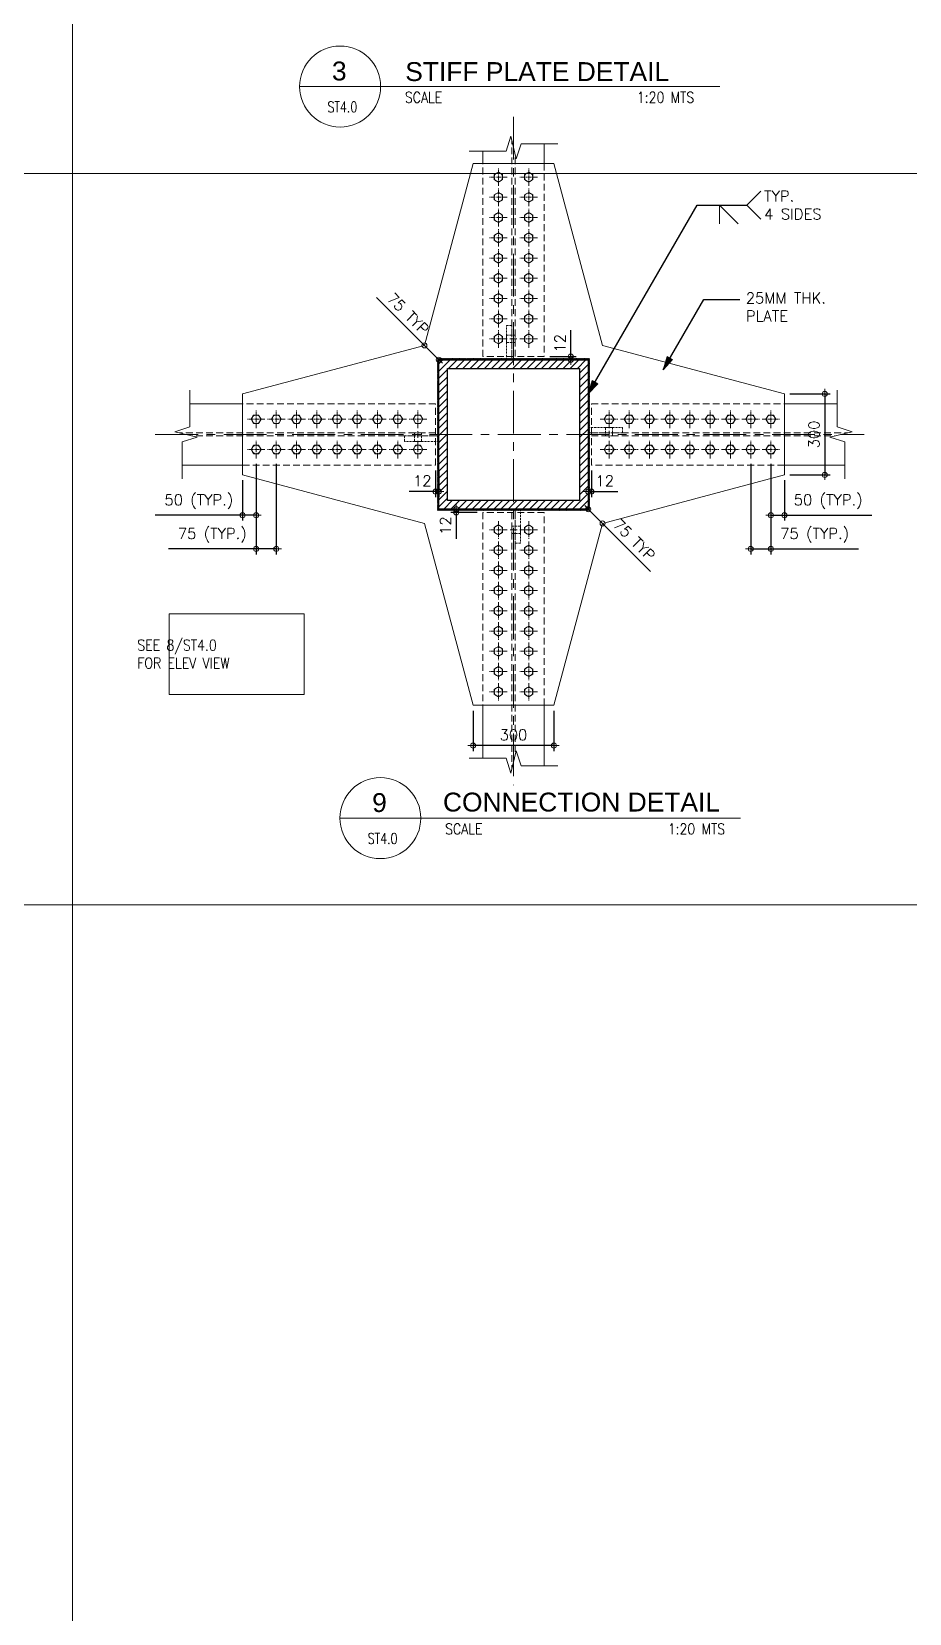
# Model space of a CAD drawing. Header units: millimetres. Extents: x 0 to 437400, y -4782 to 73710.
# Drawn here: x 38728 to 41981, y 5510 to 11374 of the extents above; entities that cross this region are included whole.
import ezdxf
from ezdxf.enums import TextEntityAlignment as Align

# ---------------------------------------------------------------- set-up
doc = ezdxf.new("R2010")
doc.units = ezdxf.units.MM
doc.header["$LTSCALE"] = 10
doc.header["$MEASUREMENT"] = 0
for name, pattern in [('CENTER', [50.8, 31.75, -6.35, 6.35, -6.35]), ('CENTER2', [1.125, 0.75, -0.125, 0.125, -0.125]), ('HIDDEN', [0.375, 0.25, -0.125])]:
    doc.linetypes.add(name, pattern=pattern)
doc.layers.get('0').update_dxf_attribs({"lineweight": 9})
for name, color, linetype, lineweight in [('.1 - NUMBER 8', 8, 'Continuous', 9), ('.3 - YELLOW', 2, 'Continuous', 15), ('A-NEW', 240, 'Continuous', 9), ('BOLT HOLES', 2, 'HIDDEN', 9), ('COLUMN', 5, 'Continuous', 30), ('DIM', 1, 'Continuous', 5), ('HATCH', 8, 'Continuous', 5), ('S-ANNO-DIMS', 1, 'Continuous', 5), ('S-Anno-Text', 52, 'Continuous', 15), ('S-ANNO-WELD', 1, 'Continuous', 9), ('S-BRACE', 2, 'Continuous', 9), ('S-DETL-FAST', 40, 'Continuous', 9), ('S_GRID LINES', 252, 'Continuous', 5), ('S_PLATE', 2, 'Continuous', 15)]:
    doc.layers.add(name, color=color, linetype=linetype, lineweight=lineweight)
doc.layers.add('S-DETL-GRID', color=62, linetype='Continuous', lineweight=9, plot=False)
doc.styles.add('1', font='romans.shx', dxfattribs={"width": 0.85, "height": 60})
doc.styles.add('2', font='simplex.shx', dxfattribs={"width": 0.95, "height": 40})
doc.styles.add('40', font='simplex.shx', dxfattribs={"height": 40})
doc.styles.add('ROMANS16', font='ROMANS.shx', dxfattribs={"height": 1.5})
doc.styles.add('ROMANSX', font='ROMANS.shx', dxfattribs={"height": 0.09375})
doc.styles.add('SHEETNAME', font='simplex.shx', dxfattribs={"width": 0.75, "height": 200})
doc.styles.add('TITLE1', font='HELV.shx', dxfattribs={"height": 500})
doc.dimstyles.new('ESCA20', dxfattribs={"dimtxt": 40, "dimasz": 0.25, "dimexe": 20, "dimexo": 20, "dimgap": 20, "dimtad": 1, "dimdec": 0, "dimrnd": 1, "dimdsep": 46, "dimtxsty": '40', "dimblk1": 'ESCADIM_ARW', "dimblk2": 'ESCADIM_ARW', "dimsah": 1, "dimcen": 50, "dimclrd": 256, "dimclre": 256, "dimclrt": 52, "dimadec": 0, "dimazin": 0, "dimtfac": 1, "dimtdec": 0, "dimtofl": 0, "dimtmove": 0, "dimatfit": 3, "dimldrblk": 'ESCADIM_ARW', "dimfxl": 1, "dimtolj": 1, "dimtzin": 0, "dimarcsym": 0})
doc.dimstyles.new('ESCA_ARW$7', dxfattribs={"dimtxt": 200, "dimasz": 1, "dimexe": 100, "dimexo": 100, "dimgap": 100, "dimtad": 1, "dimdec": 0, "dimrnd": 1, "dimdsep": 46, "dimtxsty": '1', "dimblk1": 'dim_arw', "dimblk2": 'dim_arw', "dimsah": 1, "dimcen": 50, "dimclrd": 1, "dimclre": 256, "dimclrt": 52, "dimadec": 0, "dimazin": 0, "dimtfac": 1, "dimtofl": 0, "dimtmove": 0, "dimatfit": 3, "dimldrblk": 'dim_arw', "dimfxl": 1, "dimtolj": 1, "dimtzin": 0, "dimarcsym": 0})

# ---------------------------------------------------------------- blocks, each defined once
blk = doc.blocks.new('HBOLTP')
at = {"color": 0, "linetype": 'ByBlock'}
blk.add_lwpolyline([(-0.25, 0.43), (-0.5, 0), (-0.25, -0.43), (0.25, -0.43), (0.5, 0), (0.25, 0.43)], close=True, dxfattribs=at)
blk.add_circle((0, 0), 0.433, dxfattribs=at)
blk = doc.blocks.new('ESCADIM_ARW')
at = {"color": 9}
blk.add_line((75, 0), (-75, 0), dxfattribs=at)
blk.add_circle((0, 0), 37.5, dxfattribs=at)
blk = doc.blocks.new('*D158')
at = {"layer": 'Defpoints', "color": 0, "transparency": 16777216}
for p in [(40790.9, 9603.3), (40843.9, 9550.2), (40843.9, 9550.2)]:
    blk.add_point(p, dxfattribs=at)
at = {"layer": 'S-ANNO-DIMS', "lineweight": -2, "transparency": 16777216}
for p, q in [((40791.1, 9603.1), (40843.8, 9550.4)), ((40843.9, 9550.2), (41021.9, 9372.3))]:
    blk.add_line(p, q, dxfattribs=at)
at = {"layer": 'S-ANNO-DIMS', "lineweight": -2, "transparency": 16777216, "xscale": 0.25, "yscale": 0.25, "zscale": 0.25}
for p, rotation in [((40790.9, 9603.3), 134.9999999999843), ((40843.9, 9550.2), 314.9999999999843)]:
    blk.add_blockref('ESCADIM_ARW', p, dxfattribs=dict(at, rotation=rotation))
at = {"layer": 'S-ANNO-DIMS', "color": 52, "transparency": 16777216, "insert": (40961.3, 9489.4), "char_height": 40, "attachment_point": 5, "rotation": 315, "style": '40'}
blk.add_mtext('\\A1;75 TYP', dxfattribs=at)
blk = doc.blocks.new('*D159')
at = {"layer": 'Defpoints', "color": 0, "transparency": 16777216}
for p in [(40790.9, 9766.1), (40802.9, 9766.1), (40802.9, 9668.2)]:
    blk.add_point(p, dxfattribs=at)
at = {"layer": 'S-ANNO-DIMS', "lineweight": -2, "transparency": 16777216}
for p, q in [((40790.9, 9746.1), (40790.9, 9648.2)), ((40802.9, 9746.1), (40802.9, 9648.2)), ((40790.6, 9668.2), (40790.4, 9668.2)), ((40803.1, 9668.2), (40900.5, 9668.2))]:
    blk.add_line(p, q, dxfattribs=at)
at = {"layer": 'S-ANNO-DIMS', "lineweight": -2, "transparency": 16777216, "xscale": 0.25, "yscale": 0.25, "zscale": 0.25}
blk.add_blockref('ESCADIM_ARW', (40790.9, 9668.2), dxfattribs=at)
at = {"layer": 'S-ANNO-DIMS', "lineweight": -2, "transparency": 16777216, "xscale": 0.25, "yscale": 0.25, "zscale": 0.25, "rotation": 180}
blk.add_blockref('ESCADIM_ARW', (40802.9, 9668.2), dxfattribs=at)
at = {"layer": 'S-ANNO-DIMS', "color": 52, "transparency": 16777216, "insert": (40852, 9708.2), "char_height": 40, "attachment_point": 5, "style": '40'}
blk.add_mtext('\\A1;12', dxfattribs=at)
blk = doc.blocks.new('*D160')
at = {"layer": 'Defpoints', "color": 0, "transparency": 16777216}
for p in [(40224.9, 9766.1), (40236.9, 9766.1), (40224.9, 9668.2)]:
    blk.add_point(p, dxfattribs=at)
at = {"layer": 'S-ANNO-DIMS', "lineweight": -2, "transparency": 16777216}
for p, q in [((40224.9, 9746.1), (40224.9, 9648.2)), ((40236.9, 9746.1), (40236.9, 9648.2)), ((40224.6, 9668.2), (40127.3, 9668.2)), ((40237.1, 9668.2), (40237.4, 9668.2))]:
    blk.add_line(p, q, dxfattribs=at)
at = {"layer": 'S-ANNO-DIMS', "lineweight": -2, "transparency": 16777216, "xscale": 0.25, "yscale": 0.25, "zscale": 0.25}
blk.add_blockref('ESCADIM_ARW', (40224.9, 9668.2), dxfattribs=at)
at = {"layer": 'S-ANNO-DIMS', "lineweight": -2, "transparency": 16777216, "xscale": 0.25, "yscale": 0.25, "zscale": 0.25, "rotation": 180}
blk.add_blockref('ESCADIM_ARW', (40236.9, 9668.2), dxfattribs=at)
at = {"layer": 'S-ANNO-DIMS', "color": 52, "transparency": 16777216, "insert": (40175.8, 9708.2), "char_height": 40, "attachment_point": 5, "style": '40'}
blk.add_mtext('\\A1;12', dxfattribs=at)
blk = doc.blocks.new('*D162')
at = {"layer": 'Defpoints', "color": 0, "transparency": 16777216}
for p in [(40301.8, 9591.3), (40399.7, 9603.3), (40399.7, 9591.3)]:
    blk.add_point(p, dxfattribs=at)
at = {"layer": 'S-ANNO-DIMS', "lineweight": -2, "transparency": 16777216}
for p, q in [((40379.7, 9603.3), (40281.8, 9603.3)), ((40379.7, 9591.3), (40281.8, 9591.3)), ((40301.8, 9603.5), (40301.8, 9603.8)), ((40301.8, 9591), (40301.8, 9493.6))]:
    blk.add_line(p, q, dxfattribs=at)
at = {"layer": 'S-ANNO-DIMS', "lineweight": -2, "transparency": 16777216, "xscale": 0.25, "yscale": 0.25, "zscale": 0.25}
for p, rotation in [((40301.8, 9603.3), 270), ((40301.8, 9591.3), 90)]:
    blk.add_blockref('ESCADIM_ARW', p, dxfattribs=dict(at, rotation=rotation))
at = {"layer": 'S-ANNO-DIMS', "color": 52, "transparency": 16777216, "insert": (40261.8, 9542.2), "char_height": 40, "attachment_point": 5, "rotation": 90, "style": '40'}
blk.add_mtext('\\A1;12', dxfattribs=at)
blk = doc.blocks.new('*D161')
at = {"layer": 'Defpoints', "color": 0, "transparency": 16777216}
for p in [(40628.1, 10169.3), (40628.1, 10157.3), (40726, 10169.3)]:
    blk.add_point(p, dxfattribs=at)
at = {"layer": 'S-ANNO-DIMS', "lineweight": -2, "transparency": 16777216}
for p, q in [((40726, 10169.5), (40726, 10266.9)), ((40648.1, 10169.3), (40746, 10169.3)), ((40648.1, 10157.3), (40746, 10157.3)), ((40726, 10157), (40726, 10156.8))]:
    blk.add_line(p, q, dxfattribs=at)
at = {"layer": 'S-ANNO-DIMS', "lineweight": -2, "transparency": 16777216, "xscale": 0.25, "yscale": 0.25, "zscale": 0.25}
for p, rotation in [((40726, 10169.3), 270), ((40726, 10157.3), 90)]:
    blk.add_blockref('ESCADIM_ARW', p, dxfattribs=dict(at, rotation=rotation))
at = {"layer": 'S-ANNO-DIMS', "color": 52, "transparency": 16777216, "insert": (40686, 10218.3), "char_height": 40, "attachment_point": 5, "rotation": 90, "style": '40'}
blk.add_mtext('\\A1;12', dxfattribs=at)
blk = doc.blocks.new('*D163')
at = {"layer": 'Defpoints', "color": 0, "transparency": 16777216}
for p in [(41517.9, 10030.3), (41517.9, 9730.3), (41667.4, 9730.3)]:
    blk.add_point(p, dxfattribs=at)
at = {"layer": 'S-ANNO-DIMS', "lineweight": -2, "transparency": 16777216}
for p, q in [((41537.9, 10030.3), (41687.4, 10030.3)), ((41667.4, 10030), (41667.4, 9730.5)), ((41537.9, 9730.3), (41687.4, 9730.3))]:
    blk.add_line(p, q, dxfattribs=at)
at = {"layer": 'S-ANNO-DIMS', "lineweight": -2, "transparency": 16777216, "xscale": 0.25, "yscale": 0.25, "zscale": 0.25}
for p, rotation in [((41667.4, 10030.3), 90), ((41667.4, 9730.3), 270)]:
    blk.add_blockref('ESCADIM_ARW', p, dxfattribs=dict(at, rotation=rotation))
at = {"layer": 'S-ANNO-DIMS', "color": 52, "transparency": 16777216, "insert": (41627.4, 9880.3), "char_height": 40, "attachment_point": 5, "rotation": 90, "style": '40'}
blk.add_mtext('\\A1;300', dxfattribs=at)
blk = doc.blocks.new('*D164')
at = {"layer": 'Defpoints', "color": 0, "transparency": 16777216}
for p in [(40363.9, 8876.3), (40663.9, 8876.3), (40363.9, 8726.8)]:
    blk.add_point(p, dxfattribs=at)
at = {"layer": 'S-ANNO-DIMS', "lineweight": -2, "transparency": 16777216}
for p, q in [((40363.9, 8856.3), (40363.9, 8706.8)), ((40663.9, 8856.3), (40663.9, 8706.8)), ((40663.6, 8726.8), (40364.1, 8726.8))]:
    blk.add_line(p, q, dxfattribs=at)
at = {"layer": 'S-ANNO-DIMS', "lineweight": -2, "transparency": 16777216, "xscale": 0.25, "yscale": 0.25, "zscale": 0.25, "rotation": 180}
blk.add_blockref('ESCADIM_ARW', (40363.9, 8726.8), dxfattribs=at)
at = {"layer": 'S-ANNO-DIMS', "lineweight": -2, "transparency": 16777216, "xscale": 0.25, "yscale": 0.25, "zscale": 0.25}
blk.add_blockref('ESCADIM_ARW', (40663.9, 8726.8), dxfattribs=at)
at = {"layer": 'S-ANNO-DIMS', "color": 52, "transparency": 16777216, "insert": (40513.9, 8766.8), "char_height": 40, "attachment_point": 5, "style": '40'}
blk.add_mtext('\\A1;300', dxfattribs=at)
blk = doc.blocks.new('dim_arw')
h = blk.add_hatch(color=256)
h.paths.add_polyline_path([(-126, 29), (0, 0), (-126, -29, -0.115681), (-133, 0, -0.115681)])
h.paths.add_polyline_path([(-249, 58), (-126, 29, 0.115681), (-133, 0, 0.115681), (-126, -29), (-249, -58)])
for p, q in [((0, 0), (-249, 58)), ((-249, 58), (-249, -58)), ((0, 0), (-249, -58))]:
    blk.add_line(p, q)
blk = doc.blocks.new('*D165')
at = {"layer": 'Defpoints', "color": 0, "transparency": 16777216}
for p in [(40183.9, 10210.3), (40183.9, 10210.3), (40236.9, 10157.3)]:
    blk.add_point(p, dxfattribs=at)
at = {"layer": 'S-ANNO-DIMS', "lineweight": -2, "transparency": 16777216}
for p, q in [((40183.9, 10210.3), (40005.9, 10388.3)), ((40236.7, 10157.4), (40184, 10210.1))]:
    blk.add_line(p, q, dxfattribs=at)
at = {"layer": 'S-ANNO-DIMS', "lineweight": -2, "transparency": 16777216, "xscale": 0.25, "yscale": 0.25, "zscale": 0.25}
for p, rotation in [((40183.9, 10210.3), 134.9999999999843), ((40236.9, 10157.3), 314.9999999999843)]:
    blk.add_blockref('ESCADIM_ARW', p, dxfattribs=dict(at, rotation=rotation))
at = {"layer": 'S-ANNO-DIMS', "color": 52, "transparency": 16777216, "insert": (40123.1, 10327.6), "char_height": 40, "attachment_point": 5, "rotation": 315, "style": '40'}
blk.add_mtext('\\A1;75 TYP', dxfattribs=at)
blk = doc.blocks.new('*D184')
at = {"layer": 'Defpoints', "color": 0, "transparency": 16777216}
for p in [(41467.9, 9791.5), (41517.9, 9730.3), (41517.9, 9580.8)]:
    blk.add_point(p, dxfattribs=at)
at = {"layer": 'S-ANNO-DIMS', "lineweight": -2, "transparency": 16777216}
for p, q in [((41467.9, 9771.5), (41467.9, 9560.8)), ((41517.9, 9710.3), (41517.9, 9560.8)), ((41468.1, 9580.8), (41517.6, 9580.8)), ((41517.9, 9580.8), (41842, 9580.8))]:
    blk.add_line(p, q, dxfattribs=at)
at = {"layer": 'S-ANNO-DIMS', "lineweight": -2, "transparency": 16777216, "xscale": 0.25, "yscale": 0.25, "zscale": 0.25, "rotation": 180}
blk.add_blockref('ESCADIM_ARW', (41467.9, 9580.8), dxfattribs=at)
at = {"layer": 'S-ANNO-DIMS', "lineweight": -2, "transparency": 16777216, "xscale": 0.25, "yscale": 0.25, "zscale": 0.25}
blk.add_blockref('ESCADIM_ARW', (41517.9, 9580.8), dxfattribs=at)
at = {"layer": 'S-ANNO-DIMS', "color": 52, "transparency": 16777216, "insert": (41680.1, 9631.3), "char_height": 40, "attachment_point": 5, "style": '40'}
blk.add_mtext('\\A1;50 (TYP.)', dxfattribs=at)
blk = doc.blocks.new('*D185')
at = {"layer": 'Defpoints', "color": 0, "transparency": 16777216}
for p in [(41392.9, 9791.5), (41467.9, 9791.5), (41392.9, 9455.8)]:
    blk.add_point(p, dxfattribs=at)
at = {"layer": 'S-ANNO-DIMS', "lineweight": -2, "transparency": 16777216}
for p, q in [((41392.9, 9771.5), (41392.9, 9435.8)), ((41467.9, 9771.5), (41467.9, 9435.8)), ((41393.1, 9455.8), (41467.6, 9455.8)), ((41467.9, 9455.8), (41792, 9455.8))]:
    blk.add_line(p, q, dxfattribs=at)
at = {"layer": 'S-ANNO-DIMS', "lineweight": -2, "transparency": 16777216, "xscale": 0.25, "yscale": 0.25, "zscale": 0.25, "rotation": 180}
blk.add_blockref('ESCADIM_ARW', (41392.9, 9455.8), dxfattribs=at)
at = {"layer": 'S-ANNO-DIMS', "lineweight": -2, "transparency": 16777216, "xscale": 0.25, "yscale": 0.25, "zscale": 0.25}
blk.add_blockref('ESCADIM_ARW', (41467.9, 9455.8), dxfattribs=at)
at = {"layer": 'S-ANNO-DIMS', "color": 52, "transparency": 16777216, "insert": (41630.1, 9506.3), "char_height": 40, "attachment_point": 5, "style": '40'}
blk.add_mtext('\\A1;75 (TYP.)', dxfattribs=at)
blk = doc.blocks.new('*D186')
at = {"layer": 'Defpoints', "color": 0, "transparency": 16777216}
for p in [(39559.9, 9791.5), (39509.9, 9730.3), (39509.9, 9580.8)]:
    blk.add_point(p, dxfattribs=at)
at = {"layer": 'S-ANNO-DIMS', "lineweight": -2, "transparency": 16777216}
for p, q in [((39559.9, 9771.5), (39559.9, 9560.8)), ((39509.9, 9710.3), (39509.9, 9560.8)), ((39509.9, 9580.8), (39185.8, 9580.8)), ((39559.6, 9580.8), (39510.1, 9580.8))]:
    blk.add_line(p, q, dxfattribs=at)
at = {"layer": 'S-ANNO-DIMS', "lineweight": -2, "transparency": 16777216, "xscale": 0.25, "yscale": 0.25, "zscale": 0.25, "rotation": 180}
blk.add_blockref('ESCADIM_ARW', (39509.9, 9580.8), dxfattribs=at)
at = {"layer": 'S-ANNO-DIMS', "lineweight": -2, "transparency": 16777216, "xscale": 0.25, "yscale": 0.25, "zscale": 0.25}
blk.add_blockref('ESCADIM_ARW', (39559.9, 9580.8), dxfattribs=at)
at = {"layer": 'S-ANNO-DIMS', "color": 52, "transparency": 16777216, "insert": (39347.7, 9631.3), "char_height": 40, "attachment_point": 5, "style": '40'}
blk.add_mtext('\\A1;50 (TYP.)', dxfattribs=at)
blk = doc.blocks.new('*D187')
at = {"layer": 'Defpoints', "color": 0, "transparency": 16777216}
for p in [(39559.9, 9791.5), (39634.9, 9791.5), (39634.9, 9455.8)]:
    blk.add_point(p, dxfattribs=at)
at = {"layer": 'S-ANNO-DIMS', "lineweight": -2, "transparency": 16777216}
for p, q in [((39559.9, 9771.5), (39559.9, 9435.8)), ((39634.9, 9771.5), (39634.9, 9435.8)), ((39559.9, 9455.8), (39235.8, 9455.8)), ((39634.6, 9455.8), (39560.1, 9455.8))]:
    blk.add_line(p, q, dxfattribs=at)
at = {"layer": 'S-ANNO-DIMS', "lineweight": -2, "transparency": 16777216, "xscale": 0.25, "yscale": 0.25, "zscale": 0.25, "rotation": 180}
blk.add_blockref('ESCADIM_ARW', (39559.9, 9455.8), dxfattribs=at)
at = {"layer": 'S-ANNO-DIMS', "lineweight": -2, "transparency": 16777216, "xscale": 0.25, "yscale": 0.25, "zscale": 0.25}
blk.add_blockref('ESCADIM_ARW', (39634.9, 9455.8), dxfattribs=at)
at = {"layer": 'S-ANNO-DIMS', "color": 52, "transparency": 16777216, "insert": (39397.7, 9506.3), "char_height": 40, "attachment_point": 5, "style": '40'}
blk.add_mtext('\\A1;75 (TYP.)', dxfattribs=at)
blk = doc.blocks.new('*U11')
at = {"layer": 'S-ANNO-WELD'}
blk.add_lwpolyline([(0, 0), (0, -0.162), (0.162, 0)], dxfattribs=at)

msp = doc.modelspace()

# ---------------------------------------------------------------- hatches: boundary and pattern name
at = {"layer": 'HATCH'}
h = msp.add_hatch(dxfattribs=at)
h.set_pattern_fill('ANSI37', color=256, scale=20)
h.set_pattern_definition([(45, (-44536.103, 3778.2598), (-1.76776695, 1.76776695), []), (135, (-44536.103, 3778.2598), (-1.76776695, -1.76776695), [])])
h.paths.add_polyline_path([(40231.9, 10162.3), (40795.9, 10162.3), (40795.9, 9598.3), (40231.9, 9598.3)])
h.paths.add_polyline_path([(40236.9, 10157.3), (40790.9, 10157.3), (40790.9, 9603.3), (40236.9, 9603.3)], flags=16)
at = {"layer": 'HATCH', "linetype": 'Continuous', "ltscale": 20}
h = msp.add_hatch(dxfattribs=at)
h.set_pattern_fill('ANSI31', color=251, scale=150, style=0)
h.set_pattern_definition([(45, (-44536.103, 3778.26), (-13.258252, 13.258252), [])])
h.paths.add_polyline_path([(40268.9, 10125.3), (40758.9, 10125.3), (40758.9, 9635.3), (40268.9, 9635.3)], flags=16)
h.paths.add_polyline_path([(40236.9, 10157.3), (40790.9, 10157.3), (40790.9, 9603.3), (40236.9, 9603.3)])

# ---------------------------------------------------------------- linework, layer by layer
at = {"layer": '.1 - NUMBER 8', "linetype": 'HIDDEN', "ltscale": 10}
for p, q in [((40508.3, 10169.3), (40508.3, 10968.8)), ((40519.5, 10169.3), (40519.5, 10919.7)), ((40224.9, 9885.8), (39275.3, 9885.8)), ((40224.9, 9874.7), (39324.5, 9874.7)), ((40802.9, 9885.8), (41752.5, 9885.8)), ((40802.9, 9874.7), (41703.3, 9874.7)), ((40508.3, 9591.3), (40508.3, 8641.7)), ((40519.5, 9591.3), (40519.5, 8690.8))]:
    msp.add_line(p, q, dxfattribs=at)
at = {"layer": '.3 - YELLOW', "linetype": 'HIDDEN', "ltscale": 3}
for points in [[(40508.3, 10157.3), (40488.3, 10157.3), (40488.3, 10283.8), (40508.3, 10283.8), (40508.3, 10157.3)], [(40236.9, 9854.7), (40110.4, 9854.7), (40110.4, 9874.7), (40236.9, 9874.7), (40236.9, 9854.7)], [(40790.9, 9885.8), (40790.9, 9905.8), (40917.4, 9905.8), (40917.4, 9885.8), (40790.9, 9885.8)], [(40539.5, 9603.3), (40539.5, 9476.7), (40519.5, 9476.7), (40519.5, 9603.3), (40539.5, 9603.3)]]:
    msp.add_lwpolyline(points, dxfattribs=at)
at = {"color": 1}
for points in [[(40678.1, 10958.2), (40541.7, 10958.2), (40523.4, 10902.6), (40504.4, 10986), (40486.1, 10930.4), (40349.7, 10930.4)], [(39286, 9716.1), (39286, 9852.5), (39341.6, 9870.8), (39258.2, 9889.7), (39313.8, 9908.1), (39313.8, 10044.4)], [(41741.8, 9716.1), (41741.8, 9852.5), (41686.2, 9870.8), (41769.6, 9889.7), (41714, 9908.1), (41714, 10044.4)], [(40678.1, 8652.4), (40541.7, 8652.4), (40523.4, 8708), (40504.4, 8624.6), (40486.1, 8680.2), (40349.7, 8680.2)]]:
    msp.add_lwpolyline(points, dxfattribs=at)
at = {"layer": 'A-NEW', "color": 253, "linetype": 'CENTER', "ltscale": 0.5}
for p, q in [((40513.9, 11058.2), (40513.9, 8580.2)), ((39186, 9880.3), (41814, 9880.3))]:
    msp.add_line(p, q, dxfattribs=at)
at = {"layer": 'BOLT HOLES', "linetype": 'HIDDEN', "ltscale": 3}
for points in [[(40519.5, 10247.8), (40519.5, 10220.8), (40488.3, 10220.8), (40488.3, 10247.8)], [(40146.4, 9885.8), (40173.4, 9885.8), (40173.4, 9854.7), (40146.4, 9854.7)], [(40881.4, 9874.7), (40854.4, 9874.7), (40854.4, 9905.8), (40881.4, 9905.8)], [(40508.3, 9512.8), (40508.3, 9539.8), (40539.5, 9539.8), (40539.5, 9512.8)]]:
    msp.add_lwpolyline(points, close=True, dxfattribs=at)
at = {"layer": 'COLUMN', "ltscale": 0.5}
for points in [[(40236.9, 10157.3), (40790.9, 10157.3), (40790.9, 9603.3), (40236.9, 9603.3)], [(40268.9, 10125.3), (40758.9, 10125.3), (40758.9, 9635.3), (40268.9, 9635.3)]]:
    msp.add_lwpolyline(points, close=True, dxfattribs=at)
at = {"layer": 'S-ANNO-DIMS', "linetype": 'CENTER2', "ltscale": 2}
for p, q in [((40457.7, 10801.7), (40457.7, 10866.9)), ((40570.1, 10801.7), (40570.1, 10866.9)), ((40490.3, 10834.3), (40425.1, 10834.3)), ((40457.7, 10726.7), (40457.7, 10791.9)), ((40602.7, 10834.3), (40537.5, 10834.3)), ((40570.1, 10726.7), (40570.1, 10791.9)), ((40490.3, 10759.3), (40425.1, 10759.3)), ((40602.7, 10759.3), (40537.5, 10759.3)), ((40490.3, 10684.3), (40425.1, 10684.3)), ((40457.7, 10651.7), (40457.7, 10716.9)), ((40602.7, 10684.3), (40537.5, 10684.3)), ((40570.1, 10651.7), (40570.1, 10716.9)), ((40457.7, 10576.7), (40457.7, 10641.9)), ((40570.1, 10576.7), (40570.1, 10641.9)), ((40490.3, 10609.3), (40425.1, 10609.3)), ((40457.7, 10501.7), (40457.7, 10566.9)), ((40602.7, 10609.3), (40537.5, 10609.3)), ((40570.1, 10501.7), (40570.1, 10566.9)), ((40490.3, 10534.3), (40425.1, 10534.3)), ((40602.7, 10534.3), (40537.5, 10534.3)), ((40490.3, 10459.3), (40425.1, 10459.3)), ((40457.7, 10426.7), (40457.7, 10491.9)), ((40602.7, 10459.3), (40537.5, 10459.3)), ((40570.1, 10426.7), (40570.1, 10491.9)), ((40490.3, 10384.3), (40425.1, 10384.3)), ((40457.7, 10351.7), (40457.7, 10416.9)), ((40602.7, 10384.3), (40537.5, 10384.3)), ((40570.1, 10351.7), (40570.1, 10416.9)), ((40457.7, 10276.7), (40457.7, 10341.9)), ((40570.1, 10276.7), (40570.1, 10341.9)), ((40490.3, 10309.3), (40425.1, 10309.3)), ((40457.7, 10201.7), (40457.7, 10266.9)), ((40602.7, 10309.3), (40537.5, 10309.3)), ((40570.1, 10201.7), (40570.1, 10266.9)), ((40490.3, 10234.3), (40425.1, 10234.3)), ((40602.7, 10234.3), (40537.5, 10234.3)), ((39559.9, 9903.8), (39559.9, 9969)), ((39634.9, 9903.8), (39634.9, 9969)), ((39709.9, 9903.8), (39709.9, 9969)), ((39784.9, 9903.8), (39784.9, 9969)), ((39859.9, 9903.8), (39859.9, 9969)), ((39934.9, 9903.8), (39934.9, 9969)), ((40009.9, 9903.8), (40009.9, 9969)), ((40084.9, 9903.8), (40084.9, 9969)), ((40159.9, 9903.8), (40159.9, 9969)), ((40867.9, 9903.8), (40867.9, 9969)), ((40942.9, 9903.8), (40942.9, 9969)), ((41017.9, 9903.8), (41017.9, 9969)), ((41092.9, 9903.8), (41092.9, 9969)), ((41167.9, 9903.8), (41167.9, 9969)), ((41242.9, 9903.8), (41242.9, 9969)), ((41317.9, 9903.8), (41317.9, 9969)), ((41392.9, 9903.8), (41392.9, 9969)), ((41467.9, 9903.8), (41467.9, 9969)), ((39592.5, 9936.4), (39527.3, 9936.4)), ((39667.5, 9936.4), (39602.3, 9936.4)), ((39742.5, 9936.4), (39677.3, 9936.4)), ((39817.5, 9936.4), (39752.3, 9936.4)), ((39892.5, 9936.4), (39827.3, 9936.4)), ((39967.5, 9936.4), (39902.3, 9936.4)), ((40042.5, 9936.4), (39977.3, 9936.4)), ((40117.5, 9936.4), (40052.3, 9936.4)), ((40192.5, 9936.4), (40127.3, 9936.4)), ((40835.3, 9936.4), (40900.5, 9936.4)), ((40910.3, 9936.4), (40975.5, 9936.4)), ((40985.3, 9936.4), (41050.5, 9936.4)), ((41060.3, 9936.4), (41125.5, 9936.4)), ((41135.3, 9936.4), (41200.5, 9936.4)), ((41210.3, 9936.4), (41275.5, 9936.4)), ((41285.3, 9936.4), (41350.5, 9936.4)), ((41360.3, 9936.4), (41425.5, 9936.4)), ((41435.3, 9936.4), (41500.5, 9936.4)), ((39559.9, 9791.5), (39559.9, 9856.7)), ((39634.9, 9791.5), (39634.9, 9856.7)), ((39709.9, 9791.5), (39709.9, 9856.7)), ((39784.9, 9791.5), (39784.9, 9856.7)), ((39859.9, 9791.5), (39859.9, 9856.7)), ((39934.9, 9791.5), (39934.9, 9856.7)), ((40009.9, 9791.5), (40009.9, 9856.7)), ((40084.9, 9791.5), (40084.9, 9856.7)), ((40159.9, 9791.5), (40159.9, 9856.7)), ((40867.9, 9791.5), (40867.9, 9856.7)), ((40942.9, 9791.5), (40942.9, 9856.7)), ((41017.9, 9791.5), (41017.9, 9856.7)), ((41092.9, 9791.5), (41092.9, 9856.7)), ((41167.9, 9791.5), (41167.9, 9856.7)), ((41242.9, 9791.5), (41242.9, 9856.7)), ((41317.9, 9791.5), (41317.9, 9856.7)), ((41392.9, 9791.5), (41392.9, 9856.7)), ((41467.9, 9791.5), (41467.9, 9856.7)), ((39592.5, 9824.1), (39527.3, 9824.1)), ((39667.5, 9824.1), (39602.3, 9824.1)), ((39742.5, 9824.1), (39677.3, 9824.1)), ((39817.5, 9824.1), (39752.3, 9824.1)), ((39892.5, 9824.1), (39827.3, 9824.1)), ((39967.5, 9824.1), (39902.3, 9824.1)), ((40042.5, 9824.1), (39977.3, 9824.1)), ((40117.5, 9824.1), (40052.3, 9824.1)), ((40192.5, 9824.1), (40127.3, 9824.1)), ((40835.3, 9824.1), (40900.5, 9824.1)), ((40910.3, 9824.1), (40975.5, 9824.1)), ((40985.3, 9824.1), (41050.5, 9824.1)), ((41060.3, 9824.1), (41125.5, 9824.1)), ((41135.3, 9824.1), (41200.5, 9824.1)), ((41210.3, 9824.1), (41275.5, 9824.1)), ((41285.3, 9824.1), (41350.5, 9824.1)), ((41360.3, 9824.1), (41425.5, 9824.1)), ((41435.3, 9824.1), (41500.5, 9824.1)), ((40457.7, 9558.9), (40457.7, 9493.7)), ((40570.1, 9558.9), (40570.1, 9493.7)), ((40490.3, 9526.3), (40425.1, 9526.3)), ((40602.7, 9526.3), (40537.5, 9526.3)), ((40490.3, 9451.3), (40425.1, 9451.3)), ((40457.7, 9483.9), (40457.7, 9418.7)), ((40602.7, 9451.3), (40537.5, 9451.3)), ((40570.1, 9483.9), (40570.1, 9418.7)), ((40457.7, 9408.9), (40457.7, 9343.7)), ((40570.1, 9408.9), (40570.1, 9343.7)), ((40490.3, 9376.3), (40425.1, 9376.3)), ((40457.7, 9333.9), (40457.7, 9268.7)), ((40602.7, 9376.3), (40537.5, 9376.3)), ((40570.1, 9333.9), (40570.1, 9268.7)), ((40490.3, 9301.3), (40425.1, 9301.3)), ((40602.7, 9301.3), (40537.5, 9301.3)), ((40490.3, 9226.3), (40425.1, 9226.3)), ((40457.7, 9258.9), (40457.7, 9193.7)), ((40602.7, 9226.3), (40537.5, 9226.3)), ((40570.1, 9258.9), (40570.1, 9193.7)), ((40490.3, 9151.3), (40425.1, 9151.3)), ((40457.7, 9183.9), (40457.7, 9118.7)), ((40602.7, 9151.3), (40537.5, 9151.3)), ((40570.1, 9183.9), (40570.1, 9118.7)), ((40457.7, 9108.9), (40457.7, 9043.7)), ((40570.1, 9108.9), (40570.1, 9043.7)), ((40490.3, 9076.3), (40425.1, 9076.3)), ((40457.7, 9033.9), (40457.7, 8968.7)), ((40602.7, 9076.3), (40537.5, 9076.3)), ((40570.1, 9033.9), (40570.1, 8968.7)), ((40490.3, 9001.3), (40425.1, 9001.3)), ((40602.7, 9001.3), (40537.5, 9001.3)), ((40490.3, 8926.3), (40425.1, 8926.3)), ((40457.7, 8958.9), (40457.7, 8893.7)), ((40602.7, 8926.3), (40537.5, 8926.3)), ((40570.1, 8958.9), (40570.1, 8893.7))]:
    msp.add_line(p, q, dxfattribs=at)
at = {"layer": 'S-Anno-Text', "color": 1}
for p, q in [((39721.3, 11170), (41278.7, 11170)), ((39870.4, 8458), (41355.6, 8458))]:
    msp.add_line(p, q, dxfattribs=at)
msp.add_lwpolyline([(39738.1, 8915.9), (39238.1, 8915.9), (39238.1, 9215.8), (39738.1, 9215.8)], close=True, dxfattribs=at)
for centre in [(39871.3, 11170), (40020.4, 8458)]:
    msp.add_circle(centre, 150, dxfattribs=at)
at = {"layer": 'S-ANNO-WELD'}
msp.add_lwpolyline([(41431.1, 10782.4), (41379.1, 10730.5), (41431.1, 10678.6)], dxfattribs=at)
at = {"layer": 'S-BRACE', "ltscale": 0.05}
for points in [[(40399.7, 10930.4), (40399.7, 10884.3)], [(40628.1, 10884.3), (40628.1, 10958.2)], [(39313.8, 9994.4), (39509.9, 9994.4)], [(41714, 9994.4), (41517.9, 9994.4)], [(39509.9, 9766.1), (39286, 9766.1)], [(41517.9, 9766.1), (41741.8, 9766.1)], [(40399.7, 8680.2), (40399.7, 8876.3)], [(40628.1, 8876.3), (40628.1, 8652.4)]]:
    msp.add_lwpolyline(points, dxfattribs=at)
at = {"layer": 'S-BRACE', "linetype": 'HIDDEN', "ltscale": 10}
for points in [[(40628.1, 10884.3), (40628.1, 10169.3), (40399.7, 10169.3), (40399.7, 10884.3)], [(39509.9, 9766.1), (40224.9, 9766.1), (40224.9, 9994.4), (39509.9, 9994.4)], [(41517.9, 9766.1), (40802.9, 9766.1), (40802.9, 9994.4), (41517.9, 9994.4)], [(40628.1, 8876.3), (40628.1, 9591.3), (40399.7, 9591.3), (40399.7, 8876.3)]]:
    msp.add_lwpolyline(points, dxfattribs=at)
at = {"layer": 'S-DETL-GRID'}
for p, q in [((38880, 13560), (38880, 0)), ((48600, 10848), (29160, 10848)), ((48600, 8136), (29160, 8136))]:
    msp.add_line(p, q, dxfattribs=at)
at = {"layer": 'S_GRID LINES', "color": 251, "linetype": 'HIDDEN', "ltscale": 10}
for p, q in [((40463.3, 10234.3), (40544.5, 10234.3)), ((40159.9, 9829.7), (40159.9, 9910.8)), ((40867.9, 9930.8), (40867.9, 9849.7)), ((40564.5, 9526.3), (40483.3, 9526.3))]:
    msp.add_line(p, q, dxfattribs=at)
at = {"layer": 'S_PLATE', "color": 3}
msp.add_lwpolyline([(39509.9, 9730.3), (40183.9, 9550.2), (40363.9, 8876.3), (40663.9, 8876.3), (40843.9, 9550.2), (41517.9, 9730.3), (41517.9, 10030.3), (40843.9, 10210.3), (40663.9, 10884.3), (40363.9, 10884.3), (40183.9, 10210.3), (39509.9, 10030.3)], close=True, dxfattribs=at)

# ---------------------------------------------------------------- block references
at = {"layer": 'S-ANNO-WELD', "xscale": -426.6666666666861, "yscale": 426.666666666657, "zscale": 426.6666666666667, "rotation": 180}
msp.add_blockref('*U11', (41277.6, 10661.3), dxfattribs=at)
at = {"layer": 'S-DETL-FAST', "linetype": 'ByBlock', "yscale": 36.95041722813779, "zscale": 36.95041722813779}
for p, xscale, rotation in [((40457.7, 10834.3), 36.95041722813779, 270), ((40570.1, 10834.3), 36.95041722813779, 270), ((40457.7, 10759.3), 36.95041722813779, 270), ((40570.1, 10759.3), 36.95041722813779, 270), ((40457.7, 10684.3), 36.95041722813779, 270), ((40570.1, 10684.3), 36.95041722813779, 270), ((40457.7, 10609.3), 36.95041722813779, 270), ((40570.1, 10609.3), 36.95041722813779, 270), ((40457.7, 10534.3), 36.95041722813779, 270), ((40570.1, 10534.3), 36.95041722813779, 270), ((40457.7, 10459.3), 36.95041722813779, 270), ((40570.1, 10459.3), 36.95041722813779, 270), ((40457.7, 10384.3), 36.95041722813779, 270), ((40570.1, 10384.3), 36.95041722813779, 270), ((40457.7, 10309.3), 36.95041722813779, 270), ((40570.1, 10309.3), 36.95041722813779, 270), ((40457.7, 10234.3), 36.95041722813779, 270), ((40570.1, 10234.3), 36.95041722813779, 270), ((39559.9, 9936.4), -36.95041722813779, 180), ((39634.9, 9936.4), -36.95041722813779, 180), ((39709.9, 9936.4), -36.95041722813779, 180), ((39784.9, 9936.4), -36.95041722813779, 180), ((39859.9, 9936.4), -36.95041722813779, 180), ((39934.9, 9936.4), -36.95041722813779, 180), ((40009.9, 9936.4), -36.95041722813779, 180), ((40084.9, 9936.4), -36.95041722813779, 180), ((40159.9, 9936.4), -36.95041722813779, 180), ((40867.9, 9936.4), 36.95041722813779, 180), ((40942.9, 9936.4), 36.95041722813779, 180), ((41017.9, 9936.4), 36.95041722813779, 180), ((41092.9, 9936.4), 36.95041722813779, 180), ((41167.9, 9936.4), 36.95041722813779, 180), ((41242.9, 9936.4), 36.95041722813779, 180), ((41317.9, 9936.4), 36.95041722813779, 180), ((41392.9, 9936.4), 36.95041722813779, 180), ((41467.9, 9936.4), 36.95041722813779, 180), ((39559.9, 9824.1), -36.95041722813779, 180), ((39634.9, 9824.1), -36.95041722813779, 180), ((39709.9, 9824.1), -36.95041722813779, 180), ((39784.9, 9824.1), -36.95041722813779, 180), ((39859.9, 9824.1), -36.95041722813779, 180), ((39934.9, 9824.1), -36.95041722813779, 180), ((40009.9, 9824.1), -36.95041722813779, 180), ((40084.9, 9824.1), -36.95041722813779, 180), ((40159.9, 9824.1), -36.95041722813779, 180), ((40867.9, 9824.1), 36.95041722813779, 180), ((40942.9, 9824.1), 36.95041722813779, 180), ((41017.9, 9824.1), 36.95041722813779, 180), ((41092.9, 9824.1), 36.95041722813779, 180), ((41167.9, 9824.1), 36.95041722813779, 180), ((41242.9, 9824.1), 36.95041722813779, 180), ((41317.9, 9824.1), 36.95041722813779, 180), ((41392.9, 9824.1), 36.95041722813779, 180), ((41467.9, 9824.1), 36.95041722813779, 180), ((40457.7, 9526.3), -36.95041722813779, 270), ((40570.1, 9526.3), -36.95041722813779, 270), ((40457.7, 9451.3), -36.95041722813779, 270), ((40570.1, 9451.3), -36.95041722813779, 270), ((40457.7, 9376.3), -36.95041722813779, 270), ((40570.1, 9376.3), -36.95041722813779, 270), ((40457.7, 9301.3), -36.95041722813779, 270), ((40570.1, 9301.3), -36.95041722813779, 270), ((40457.7, 9226.3), -36.95041722813779, 270), ((40570.1, 9226.3), -36.95041722813779, 270), ((40457.7, 9151.3), -36.95041722813779, 270), ((40570.1, 9151.3), -36.95041722813779, 270), ((40457.7, 9076.3), -36.95041722813779, 270), ((40570.1, 9076.3), -36.95041722813779, 270), ((40457.7, 9001.3), -36.95041722813779, 270), ((40570.1, 9001.3), -36.95041722813779, 270), ((40457.7, 8926.3), -36.95041722813779, 270), ((40570.1, 8926.3), -36.95041722813779, 270)]:
    msp.add_blockref('HBOLTP', p, dxfattribs=dict(at, xscale=xscale, rotation=rotation))

# ---------------------------------------------------------------- texts
at = {"layer": 'DIM', "color": 52, "insert": (39291, 9065.9), "char_height": 40, "attachment_point": 5, "style": '1'}
msp.add_mtext('\\A1;\\pxql;SEE 8/ST4.0\\PFOR ELEV VIEW', dxfattribs=at)
at = {"layer": 'S-Anno-Text', "color": 5, "style": 'TITLE1'}
for s, p in [('3', (39868.2, 11192.6)), ('9', (40017.2, 8480.6))]:
    msp.add_text(s, height=70, dxfattribs=at).set_placement(p, align=Align.CENTER)
for s, p in [('STIFF PLATE DETAIL', (40112.7, 11190.4)), ('CONNECTION DETAIL', (40252.5, 8482.5))]:
    msp.add_text(s, height=70, dxfattribs=at).set_placement(p)
at = {"layer": 'S-Anno-Text', "style": '2', "width": 0.85}
for p in [(40111.3, 11110), (40260.4, 8398)]:
    msp.add_text('SCALE', height=40, dxfattribs=at).set_placement(p)
for p in [(41183.7, 11110), (41298.1, 8398)]:
    msp.add_text('1:20 MTS', height=40, dxfattribs=at).set_placement(p, align=Align.RIGHT)
at = {"layer": 'S-Anno-Text', "style": 'SHEETNAME', "width": 0.75}
for p in [(39879.7, 11074.4), (40028.8, 8362.4)]:
    msp.add_text('ST4.0', height=40, dxfattribs=at).set_placement(p, align=Align.CENTER)
at = {"layer": 'S-Anno-Text', "char_height": 40}
for s, insert, width, attachment_point, style in [('TYP.\\P4 SIDES', (41443, 10730.5), 275.166, 4, 'ROMANSX'), ('\\A1;\\pxql;25MM THK.\\PPLATE', (41375, 10406.1), 604.167, 1, 'ROMANS16')]:
    msp.add_mtext(s, dxfattribs=dict(at, insert=insert, width=width, attachment_point=attachment_point, style=style))

# ---------------------------------------------------------------- dimensions: what is measured, and where the dimension line sits
at = {"layer": 'S-ANNO-DIMS'}
for p1, p2, picture, middle in [((40236.9, 10157.3), (40183.9, 10210.3), '*D165', (40123.1, 10327.6)), ((40790.9, 9603.3), (40843.9, 9550.2), '*D158', (40961.3, 9489.4))]:
    dim = msp.add_aligned_dim(p1=p1, p2=p2, distance=0, text='<> TYP', dimstyle='ESCA20', dxfattribs=at)
    dim.commit()
    dim.dimension.update_dxf_attribs({"geometry": picture, "text_midpoint": middle})
for base, p1, p2, angle, picture, middle in [((40726, 10169.3), (40628.1, 10157.3), (40628.1, 10169.3), 270, '*D161', (40686, 10218.3)), ((41667.4, 9730.3), (41517.9, 10030.3), (41517.9, 9730.3), 90, '*D163', (41627.4, 9880.3)), ((40802.9, 9668.2), (40790.9, 9766.1), (40802.9, 9766.1), 180, '*D159', (40852, 9708.2)), ((40301.8, 9591.3), (40399.7, 9603.3), (40399.7, 9591.3), 90, '*D162', (40261.8, 9542.2))]:
    dim = msp.add_linear_dim(base=base, p1=p1, p2=p2, angle=angle, dimstyle='ESCA20', dxfattribs=at)
    dim.commit()
    dim.dimension.update_dxf_attribs({"geometry": picture, "text_midpoint": middle})
dim = msp.add_linear_dim(base=(39509.9, 9580.8), p1=(39559.9, 9791.5), p2=(39509.9, 9730.3), angle=180, text='50 (TYP.)', dimstyle='ESCA20', dxfattribs=at)
dim.commit()
dim.dimension.update_dxf_attribs({"geometry": '*D186', "text_midpoint": (39347.7, 9631.3)})
dim = msp.add_linear_dim(base=(39634.9, 9455.8), p1=(39559.9, 9791.5), p2=(39634.9, 9791.5), text='<> (TYP.)', dimstyle='ESCA20', dxfattribs=at)
dim.commit()
dim.dimension.update_dxf_attribs({"geometry": '*D187', "text_midpoint": (39397.7, 9455.8), "dimtype": 160})
for base, p1, p2, picture, middle in [((40224.9, 9668.2), (40236.9, 9766.1), (40224.9, 9766.1), '*D160', (40175.8, 9708.2)), ((40363.9, 8726.8), (40663.9, 8876.3), (40363.9, 8876.3), '*D164', (40513.9, 8766.8))]:
    dim = msp.add_linear_dim(base=base, p1=p1, p2=p2, dimstyle='ESCA20', dxfattribs=at)
    dim.commit()
    dim.dimension.update_dxf_attribs({"geometry": picture, "text_midpoint": middle})
dim = msp.add_linear_dim(base=(41392.9, 9455.8), p1=(41467.9, 9791.5), p2=(41392.9, 9791.5), angle=180, text='<> (TYP.)', dimstyle='ESCA20', dxfattribs=at)
dim.commit()
dim.dimension.update_dxf_attribs({"geometry": '*D185', "text_midpoint": (41630.1, 9455.8), "dimtype": 160})
dim = msp.add_linear_dim(base=(41517.9, 9580.8), p1=(41467.9, 9791.5), p2=(41517.9, 9730.3), text='50 (TYP.)', dimstyle='ESCA20', dxfattribs=at)
dim.commit()
dim.dimension.update_dxf_attribs({"geometry": '*D184', "text_midpoint": (41680.1, 9631.3)})

# ---------------------------------------------------------------- leaders
at = {"layer": 'S-ANNO-WELD'}
for points in [[(40790.9, 10031.2), (41194.6, 10730.5), (41379.1, 10730.5)], [(41068.4, 10120.3), (41219, 10381), (41352.8, 10381)]]:
    msp.add_leader(points, dimstyle='ESCA_ARW$7', override={"dimscale": 0.2}, dxfattribs=at)

doc.saveas('drawing.dxf')
